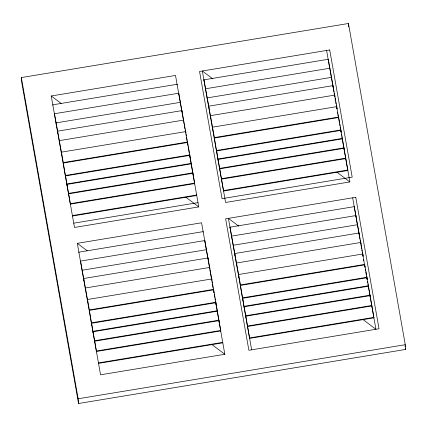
<?xml version="1.0" encoding="UTF-8"?>
<svg xmlns="http://www.w3.org/2000/svg" width="427" height="427" viewBox="0 0 427 427"><rect width="100%" height="100%" fill="white"/><g stroke="black" fill="none" stroke-linecap="round" stroke-linejoin="round"><path stroke-width="0.64" d="M21.35 77.575L348.459 23.49L405.276 344.696L405.65 349.425L78.541 403.51L21.724 82.304L21.35 77.575L78.168 398.775L78.541 403.51M189.401 153.998L198.763 206.908L74.49 227.458L51.229 95.984L175.508 75.44L183.706 121.791M203.973 80.308L203.935 79.833L328.208 59.284L331.533 77.794L331.501 77.356L207.228 97.9L207.33 99.288M54.544 114.698L54.469 113.747L178.742 93.203L181.977 111.5M57.778 132.989L57.64 131.158L181.913 110.614L185.793 132.551M210.639 117.98L210.463 115.664L334.736 95.114L339.46 123.131M61.669 154.985L61.445 152.151L185.718 131.607L187.784 144.838M63.511 165.388L63.287 162.564L187.56 142.015M214.605 140.408L214.386 137.579L338.659 117.035M65.523 175.454L189.796 154.91L187.597 142.485L63.324 163.029L65.705 177.813M216.617 150.475L340.89 129.925L338.696 117.5L214.418 138.049L216.804 152.834M66.975 183.936L191.248 163.386L189.834 155.38L65.561 175.924L67.124 185.82M218.074 158.951L342.347 138.407L340.927 130.4L216.654 150.945L218.218 160.84M68.598 193.372L192.871 172.823L191.285 163.856L67.012 184.4L68.71 194.792M219.697 168.387L343.97 147.843L342.385 138.876L218.112 159.42L219.809 169.807M70.37 203.658L194.648 183.114L192.908 173.298L68.635 193.842L70.444 204.608M221.469 178.678L345.742 158.129L344.007 148.318L219.734 168.862L221.544 179.623M70.407 204.133L194.685 183.583M223.529 190.575L347.802 170.031L345.779 158.604L221.506 179.153L223.567 191.05L347.84 170.501L347.802 170.031M73.732 223.182L198.005 202.638M342.278 139.063L349.857 181.929L225.584 202.478L202.329 71.005L212.769 78.851M215.454 301.275L224.826 354.261L100.553 374.805L77.298 243.331L201.571 222.787L209.673 268.572M230.041 227.655L230.004 227.18L354.277 206.636L357.671 226.091M80.607 262.045L80.532 261.1L204.805 240.55L208.045 258.847M233.398 246.635L233.291 245.247L357.564 224.703L360.906 243.838M83.841 280.342L83.703 278.505L207.981 257.961L211.861 279.904M236.702 265.327L236.526 263.011L360.799 242.461L364.946 267.206L364.487 264.607M87.732 302.337L87.514 299.503L211.787 278.954L213.847 292.191M89.574 312.735L89.355 309.911L213.628 289.367M240.673 287.755L240.449 284.932L364.722 264.382M91.586 322.801L215.859 302.257L213.665 289.832L89.387 310.381L91.773 325.161M242.685 297.822L366.958 277.272L364.759 264.852L240.486 285.396L242.872 300.181M93.043 331.283L217.316 310.739L215.897 302.727L91.624 323.276L93.187 333.172M244.137 306.303L368.41 285.754L366.996 277.747L242.723 298.292L244.287 308.187M94.666 340.719L218.939 320.175L217.354 311.203L93.075 331.752L94.778 342.139M245.76 315.74L370.033 295.19L368.448 286.223L244.175 306.767L245.872 317.16M96.438 351.01L220.711 330.461L218.976 320.645L94.703 341.194L96.513 351.955M247.537 326.025L371.81 305.481L370.07 295.665L245.797 316.21L247.607 326.975M96.475 351.48L220.748 330.936M249.592 337.928L373.865 317.378L371.848 305.951L247.569 326.5L249.63 338.397L373.903 317.853L373.865 317.378M78.168 398.775L405.276 344.696M337.036 172.289L349.857 181.929M238.832 226.198L228.397 218.352L251.652 349.825M363.105 319.636L375.925 329.276L367.909 283.944M51.229 95.984L61.146 103.441M185.942 197.269L198.763 206.908M77.298 243.331L87.215 250.788M212.005 344.621L224.826 354.261M404.951 345.486L405.186 346.799M405.415 348.112L405.65 349.425M331.501 77.356L334.837 96.491M326.602 50.455L329.799 68.539M331.491 78.104L329.836 68.224L205.563 88.768L205.638 89.713M331.608 78.739L333.151 87.46L333.012 85.63L208.739 106.179L208.872 108.01M333.257 88.085L333.919 91.826M334.138 93.07L334.362 94.319M334.581 95.563L334.8 96.806M335.024 98.066L335.585 101.231M335.809 102.496L336.033 103.761M336.257 105.026L336.481 106.296M336.706 107.561L336.93 108.826M337.501 112.061L337.73 113.358M337.96 114.66L338.189 115.957M338.419 117.26L338.648 118.562M339.689 124.438L339.919 125.746M340.154 127.054L341.077 132.285L340.89 129.925M341.403 134.137L341.621 135.364M341.84 136.597L342.059 137.83M352.67 197.808L359.214 234.813L359.075 232.982L234.802 253.526L234.941 255.357M359.326 235.437L359.988 239.173M360.207 240.417L360.425 241.666M360.65 242.91L360.868 244.159M360.98 244.783L361.648 248.578M361.872 249.843L362.096 251.108M362.32 252.378L362.544 253.643M362.769 254.908L362.993 256.173M363.564 259.408L363.793 260.71M365.293 269.17L365.523 270.478M365.758 271.785L366.334 275.057M366.563 276.365L367.145 279.637L366.958 277.272M367.471 281.484L367.69 282.717M210.463 115.664L214.386 137.579M236.526 263.011L240.449 284.932M207.228 97.9L210.5 116.139M233.291 245.247L236.563 263.491M203.935 79.833L207.255 98.338M230.004 227.18L233.323 245.69M183.813 122.416L184.037 123.681M184.202 124.615L184.485 126.211M184.667 127.235L184.934 128.746M185.131 129.856L185.718 133.176M185.942 134.441L186.177 135.759M186.402 137.04L186.989 140.35M187.207 141.593L187.917 145.591M188.131 146.803L189.193 152.807M209.881 269.763L211.787 280.523M211.984 281.655L212.24 283.09M212.449 284.27L213.041 287.638M213.26 288.849L213.505 290.237M213.719 291.465L213.954 292.773M214.183 294.08L214.776 297.422M214.994 298.66L215.235 300.037M61.445 152.151L63.287 162.564M87.514 299.503L89.355 309.911M57.64 131.158L61.483 152.62M83.703 278.505L87.546 299.967M54.469 113.747L57.672 131.607M80.532 261.1L83.74 278.959M371.81 305.481L371.885 306.426M370.033 295.19L370.145 296.61M348.459 23.49L348.597 25.268M348.645 25.855L348.736 27.04M368.41 285.754L368.56 287.643M363.057 256.179L362.881 253.974L238.608 274.518L238.832 277.353M360.799 242.461L360.836 242.942M355.979 216.516L355.904 215.571L231.631 236.115L231.706 237.065M354.277 206.636L354.314 207.106M345.742 158.129L345.817 159.079M343.97 147.843L344.082 149.263M342.347 138.407L342.497 140.296M336.988 108.832L336.818 106.627L212.545 127.171L212.763 130.005M334.736 95.114L334.773 95.595M328.208 59.284L328.246 59.759M220.711 330.461L220.786 331.405M218.939 320.175L219.051 321.595M217.316 310.739L217.466 312.623M215.859 302.257L216.046 304.616M209.806 268.823L209.705 267.446L85.427 287.99L85.608 290.307M206.572 251.071L206.471 249.683L82.197 270.232L82.299 271.615M204.805 240.55L204.88 241.501M203.215 232.091L203.177 231.615L78.904 252.165L78.942 252.635M194.648 183.114L194.723 184.058M192.871 172.823L192.983 174.243M191.248 163.386L191.397 165.276M189.796 154.91L189.983 157.269M183.743 121.471L183.637 120.094L59.364 140.643L59.54 142.96M180.509 103.724L180.402 102.336L56.129 122.88L56.236 124.268M178.742 93.203L178.817 94.148M177.152 84.738L177.114 84.268L52.841 104.812L52.879 105.288M211.787 278.954L211.824 279.423M185.718 131.607L185.756 132.071M207.981 257.961L208.013 258.41M181.913 110.614L181.945 111.063M357.564 224.703L357.596 225.141M329.703 49.943L199.553 71.464L222.056 198.662L352.2 177.141L329.703 49.943M196.703 195.011L72.43 215.56L72.467 216.03L196.74 195.486L196.703 195.011M355.766 197.295L225.621 218.811L248.877 350.284L379.027 328.763L355.766 197.295M222.771 342.358L98.498 362.907L98.536 363.382L222.809 342.833L222.771 342.358"/></g></svg>
